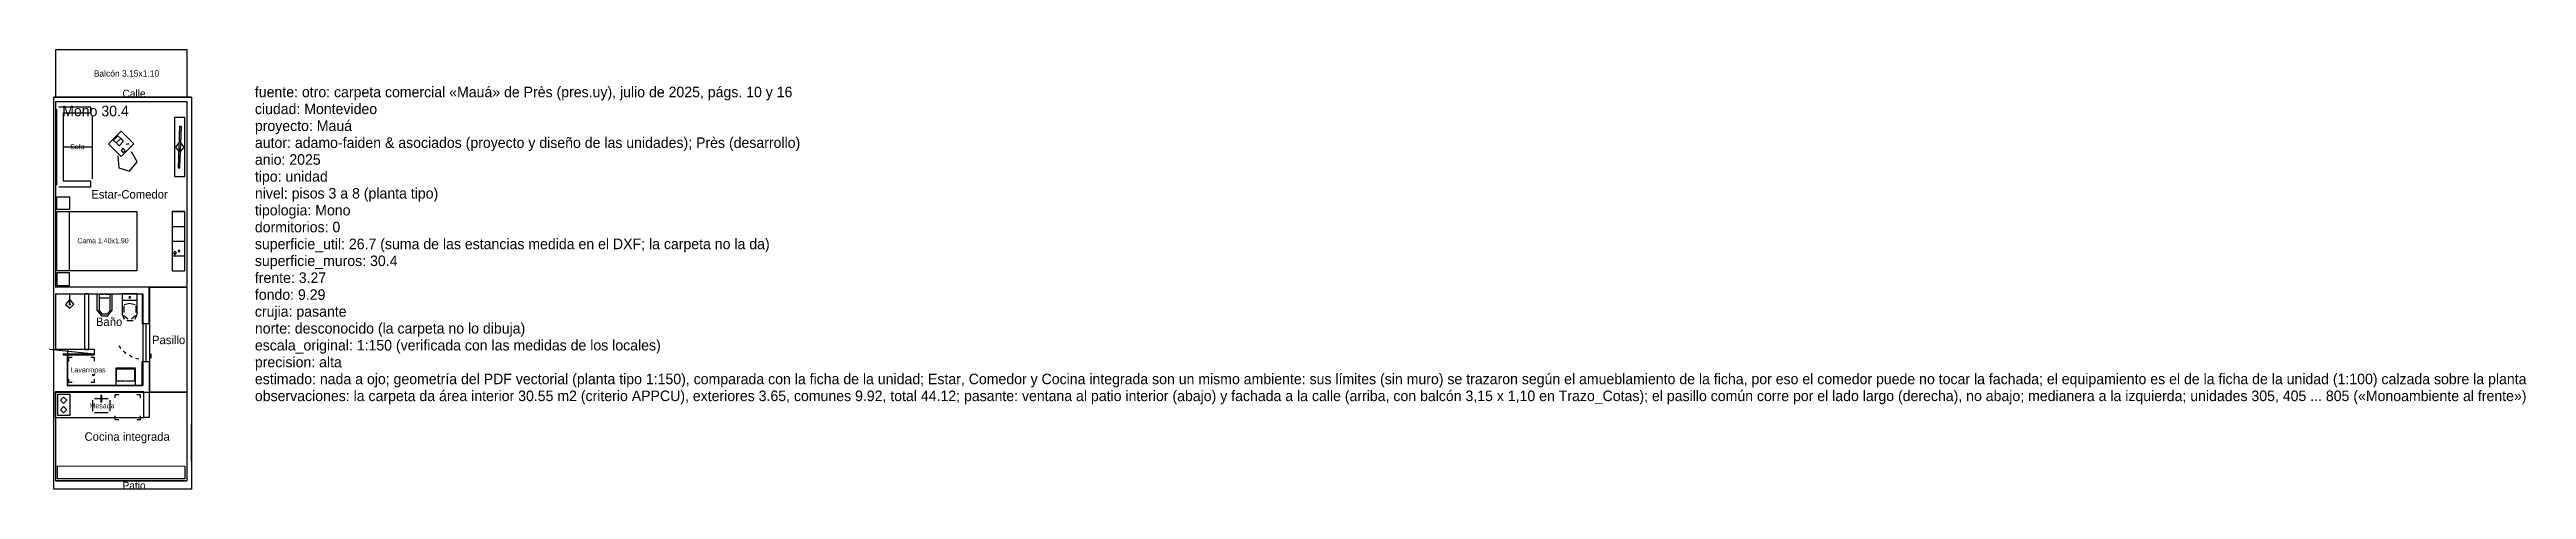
# Model space of a CAD drawing. Header units: metres. Extents: x -0.1 to 58.6, y 0 to 10.4.
import ezdxf

# ---------------------------------------------------------------- set-up
doc = ezdxf.new("R2010")
doc.units = ezdxf.units.M
for name, color, linetype in [('Trazo_Cotas', 9, 'Continuous'), ('Trazo_Datos', 7, 'Continuous'), ('Trazo_Entrada', 1, 'Continuous'), ('Trazo_Equipamiento', 8, 'Continuous'), ('Trazo_Estancias', 3, 'Continuous'), ('Trazo_Fachada', 30, 'Continuous'), ('Trazo_Medianeras', 8, 'Continuous'), ('Trazo_Puertas', 1, 'Continuous'), ('Trazo_Unidad', 7, 'Continuous'), ('Trazo_Ventanas', 5, 'Continuous')]:
    doc.layers.add(name, color=color, linetype=linetype)

msp = doc.modelspace()

# ---------------------------------------------------------------- linework, layer by layer
at = {"layer": 'Trazo_Cotas'}
msp.add_lwpolyline([(3.16, 9.29), (0.05, 9.29), (0.05, 10.42), (3.16, 10.42)], close=True, dxfattribs=at)
at = {"layer": 'Trazo_Entrada'}
msp.add_line((3.27, 0.65), (3.27, 1.54), dxfattribs=at)
at = {"layer": 'Trazo_Equipamiento', "color": 9}
for p, q in [((0.07, 7.21), (0.07, 9.01)), ((0.92, 7.36), (0.92, 8.86)), ((1.41, 8.28), (1.52, 8.38)), ((1.41, 8.28), (1.48, 8.21)), ((1.59, 8.31), (1.48, 8.21)), ((1.59, 8.31), (1.48, 8.21)), ((1.52, 8.38), (1.59, 8.31)), ((1.55, 8.14), (1.65, 8.24)), ((1.59, 8.31), (1.65, 8.24)), ((0.92, 8.11), (0.22, 8.11)), ((1.48, 8.21), (1.55, 8.14)), ((0.87, 7.16), (0.12, 7.16)), ((0.37, 5.18), (0.37, 6.58)), ((2.81, 6.58), (3.11, 6.58)), ((2.81, 6.23), (3.11, 6.23)), ((2.81, 5.88), (3.11, 5.88)), ((2.81, 5.53), (3.11, 5.53)), ((2.81, 5.18), (3.11, 5.18))]:
    msp.add_line(p, q, dxfattribs=at)
at = {"layer": 'Trazo_Equipamiento', "color": 8}
for p, q in [((1.03, 4.24), (1.03, 4.63)), ((1.03, 4.24), (1.13, 4.11)), ((1.08, 4.62), (1.08, 4.24)), ((1.18, 4.62), (1.08, 4.62)), ((1.08, 4.24), (1.14, 4.16)), ((1.31, 4.53), (1.1, 4.53)), ((1.14, 4.16), (1.27, 4.16)), ((1.33, 4.62), (1.23, 4.62)), ((1.27, 4.16), (1.34, 4.24)), ((1.28, 4.11), (1.38, 4.24)), ((1.34, 4.24), (1.34, 4.62)), ((1.62, 4.48), (1.98, 4.48)), ((1.62, 4.15), (1.67, 4.03)), ((1.66, 4.35), (1.66, 4.19)), ((1.66, 4.12), (1.76, 4.04)), ((1.8, 4.4), (1.67, 4.37)), ((1.93, 4.37), (1.8, 4.4)), ((1.84, 4.04), (1.94, 4.12)), ((1.93, 4.03), (1.98, 4.15)), ((1.95, 4.35), (1.95, 4.19)), ((1.13, 4.11), (1.28, 4.11)), ((1.73, 4), (1.8, 4)), ((1.8, 4), (1.88, 4)), ((-0.1, 3.32), (0.96, 3.21)), ((0.88, 3.13), (0.96, 3.13)), ((0.96, 3.13), (0.96, 3.04)), ((2.29, 3.21), (2.29, 3.11)), ((0.93, 1.85), (0.93, 2.11)), ((0.97, 2.15), (1.12, 2.15)), ((1.29, 1.81), (0.97, 1.81)), ((1.12, 2.24), (1.12, 2.06)), ((1.14, 2.06), (1.14, 2.24)), ((1.14, 2.15), (1.29, 2.15)), ((1.33, 2.11), (1.33, 1.85)), ((2.05, 1.65), (1.97, 1.65)), ((2.05, 1.74), (2.05, 1.65)), ((0.05, 0.2), (3.16, 0.2))]:
    msp.add_line(p, q, dxfattribs=at)
at = {"layer": 'Trazo_Equipamiento', "color": 9}
for points in [[(0.12, 9.06), (0.87, 9.06), (0.87, 8.91), (0.22, 8.91), (0.22, 7.31), (0.87, 7.31), (0.87, 7.16)], [(0.87, 8.91), (0.22, 8.91), (0.22, 7.31), (0.87, 7.31)], [(1.52, 7.9), (1.54, 7.62), (1.8, 7.54), (1.98, 7.76), (1.84, 8)], [(1.72, 8.18), (1.78, 8.19), (1.72, 8.17)], [(2.97, 8.21), (2.89, 8.11), (2.96, 8.01)], [(3.01, 8.01), (3.09, 8.11), (3.01, 8.21)]]:
    msp.add_lwpolyline(points, dxfattribs=at)
for points in [[(1.3, 8.19), (1.6, 7.89), (1.9, 8.19), (1.6, 8.49)], [(2.86, 7.41), (3.11, 7.41), (3.11, 8.81), (2.86, 8.81)], [(2.99, 7.62), (3.03, 8.6), (2.98, 8.6), (2.95, 7.62)], [(1.6, 8.03), (1.64, 7.98), (1.69, 8.03), (1.64, 8.08)], [(0.37, 6.63), (0.07, 6.63), (0.07, 6.93), (0.37, 6.93)], [(0.07, 6.58), (1.97, 6.58), (1.97, 5.18), (0.07, 5.18)], [(2.81, 5.18), (3.11, 5.18), (3.11, 6.58), (2.81, 6.58)], [(2.84, 5.6), (2.87, 5.56), (2.91, 5.6), (2.87, 5.64)], [(2.95, 5.65), (2.97, 5.62), (2.99, 5.65), (2.97, 5.67)], [(0.37, 5.13), (0.07, 5.13), (0.07, 4.83), (0.37, 4.83)], [(3.11, 0.25), (0.09, 0.25), (0.09, 0.56), (3.11, 0.55)]]:
    msp.add_lwpolyline(points, close=True, dxfattribs=at)
at = {"layer": 'Trazo_Equipamiento', "color": 8}
for points in [[(0.04, 4.63), (2.1, 4.63), (2.1, 3.93), (2.26, 3.93), (2.26, 4.79), (0.03, 4.79)], [(0.37, 4.49), (0.28, 4.38), (0.38, 4.29), (0.48, 4.39), (0.39, 4.49)], [(0.37, 4.41), (0.36, 4.38), (0.38, 4.37), (0.4, 4.38), (0.39, 4.41)], [(0.38, 4.39), (0.38, 4.63), (0.37, 4.63), (0.37, 4.39)], [(1.38, 4.63), (1.38, 4.4), (1.38, 4.24)], [(1.98, 4.15), (1.98, 4.63), (1.62, 4.63), (1.62, 4.15)], [(0.04, 3.32), (0.96, 3.32), (0.96, 3.19), (0.32, 3.19), (0.32, 2.46), (2.1, 2.46), (2.1, 3.03), (2.26, 3.03), (2.26, 1.7), (2.14, 1.7), (2.14, 2.31), (0.04, 2.31)], [(0.36, 3.04), (0.36, 3.13), (0.44, 3.13)], [(1.54, 3.4), (1.57, 3.37), (1.59, 3.34)], [(1.65, 3.28), (1.68, 3.25), (1.72, 3.23)], [(1.79, 3.18), (1.82, 3.16), (1.86, 3.14)], [(1.94, 3.11), (1.97, 3.1), (2.02, 3.09)], [(2.3, 3.21), (2.3, 3.11), (2.29, 3.11)], [(0.44, 2.53), (0.36, 2.53), (0.36, 2.61)], [(0.96, 2.61), (0.96, 2.53), (0.88, 2.53)], [(0.96, 2.73), (0.96, 2.7), (0.93, 2.7), (0.93, 2.73)], [(1.71, 2.57), (1.92, 2.57), (1.92, 2.85), (1.48, 2.85), (1.48, 2.57), (1.69, 2.57)], [(1.46, 2.17), (1.46, 2.25), (1.54, 2.25)], [(1.97, 2.25), (2.05, 2.25), (2.05, 2.17)], [(1.54, 1.65), (1.46, 1.65), (1.46, 1.74)]]:
    msp.add_lwpolyline(points, dxfattribs=at)
for points in [[(0.83, 4.63), (0.73, 4.63), (0.73, 3.31), (0.83, 3.31)], [(1.8, 4.57), (1.78, 4.55), (1.8, 4.53), (1.83, 4.55)], [(0.22, 3.19), (0.96, 3.19), (0.22, 3.21)], [(0.96, 3.19), (0.22, 3.21), (0.96, 3.21)], [(0.32, 3.19), (0.22, 3.19), (0.96, 3.19)], [(1.94, 2.87), (1.47, 2.87), (1.47, 2.46), (1.94, 2.46)], [(2.14, 1.7), (2.14, 2.31), (0.03, 2.3), (0.03, 1.7)], [(0.09, 1.76), (0.39, 1.76), (0.39, 2.25), (0.09, 2.25)], [(0.31, 2.11), (0.23, 2.18), (0.16, 2.11), (0.23, 2.03)], [(0.31, 1.88), (0.23, 1.96), (0.16, 1.88), (0.23, 1.81)]]:
    msp.add_lwpolyline(points, close=True, dxfattribs=at)
at = {"layer": 'Trazo_Estancias', "color": 2}
msp.add_lwpolyline([(3.16, 4.79), (0.05, 4.79), (0.05, 9.19), (3.16, 9.19)], close=True, dxfattribs=at)
at = {"layer": 'Trazo_Estancias', "color": 8}
msp.add_lwpolyline([(3.16, 2.3), (2.28, 2.3), (2.28, 4.79), (3.16, 4.79)], close=True, dxfattribs=at)
at = {"layer": 'Trazo_Estancias', "color": 4}
msp.add_lwpolyline([(2.11, 2.46), (0.33, 2.46), (0.33, 3.31), (0.05, 3.31), (0.05, 4.63), (2.11, 4.63)], close=True, dxfattribs=at)
at = {"layer": 'Trazo_Estancias', "color": 30}
msp.add_lwpolyline([(3.16, 0.2), (0.05, 0.2), (0.05, 2.3), (3.16, 2.3)], close=True, dxfattribs=at)
at = {"layer": 'Trazo_Fachada'}
for p, q in [((3.27, 9.29), (0, 9.29)), ((3.27, 0), (0, 0))]:
    msp.add_line(p, q, dxfattribs=at)
at = {"layer": 'Trazo_Medianeras'}
msp.add_line((0, 0), (0, 9.29), dxfattribs=at)
at = {"layer": 'Trazo_Puertas'}
msp.add_line((2.19, 3.04), (2.19, 3.93), dxfattribs=at)
at = {"layer": 'Trazo_Unidad'}
msp.add_lwpolyline([(3.27, 0), (0, 0), (0, 9.29), (3.27, 9.29)], close=True, dxfattribs=at)
at = {"layer": 'Trazo_Ventanas'}
for p, q in [((3.16, 9.29), (0.05, 9.29)), ((3.16, 0), (0.05, 0))]:
    msp.add_line(p, q, dxfattribs=at)

# ---------------------------------------------------------------- texts
at = {"layer": 'Trazo_Cotas'}
msp.add_text('Balcón 3.15x1.10', height=0.15, dxfattribs=at).set_placement((0.95, 9.78))
at = {"layer": 'Trazo_Datos'}
for s, p in [('fuente: otro: carpeta comercial «Mauá» de Près (pres.uy), julio de 2025, págs. 10 y 16', (4.77, 9.29)), ('ciudad: Montevideo', (4.77, 8.89)), ('autor: adamo-faiden & asociados (proyecto y diseño de las unidades); Près (desarrollo)', (4.77, 8.09)), ('proyecto: Mauá', (4.77, 8.49)), ('anio: 2025', (4.77, 7.69)), ('tipo: unidad', (4.77, 7.29)), ('nivel: pisos 3 a 8 (planta tipo)', (4.77, 6.89)), ('tipologia: Mono', (4.77, 6.49)), ('superficie_util: 26.7 (suma de las estancias medida en el DXF; la carpeta no la da)', (4.77, 5.69)), ('dormitorios: 0', (4.77, 6.09)), ('superficie_muros: 30.4', (4.77, 5.29)), ('frente: 3.27', (4.77, 4.89)), ('fondo: 9.29', (4.77, 4.49)), ('crujia: pasante', (4.77, 4.09)), ('escala_original: 1:150 (verificada con las medidas de los locales)', (4.77, 3.29)), ('norte: desconocido (la carpeta no lo dibuja)', (4.77, 3.69)), ('precision: alta', (4.77, 2.89)), ('estimado: nada a ojo; geometría del PDF vectorial (planta tipo 1:150), comparada con la ficha de la unidad; Estar, Comedor y Cocina integrada son un mismo ambiente: sus límites (sin muro) se trazaron según el amueblamiento de la ficha, por eso el comedor puede no tocar la fachada; el equipamiento es el de la ficha de la unidad (1:100) calzada sobre la planta', (4.77, 2.49)), ('observaciones: la carpeta da área interior 30.55 m2 (criterio APPCU), exteriores 3.65, comunes 9.92, total 44.12; pasante: ventana al patio interior (abajo) y fachada a la calle (arriba, con balcón 3,15 x 1,10 en Trazo_Cotas); el pasillo común corre por el lado largo (derecha), no abajo; medianera a la izquierda; unidades 305, 405 ... 805 («Monoambiente al frente»)', (4.77, 2.09))]:
    msp.add_text(s, height=0.25, dxfattribs=at).set_placement(p)
at = {"layer": 'Trazo_Equipamiento', "color": 8}
for s, p in [('Sofa', (0.39, 8.06)), ('Cama 1.40x1.90', (0.56, 5.83)), ('Lavarropas', (0.4, 2.77)), ('Mesada', (0.85, 1.92))]:
    msp.add_text(s, height=0.12, dxfattribs=at).set_placement(p)
at = {"layer": 'Trazo_Estancias', "color": 2}
msp.add_text('Estar-Comedor', height=0.2, dxfattribs=at).set_placement((0.89, 6.89))
at = {"layer": 'Trazo_Estancias', "color": 4}
msp.add_text('Baño', height=0.2, dxfattribs=at).set_placement((1, 3.87))
at = {"layer": 'Trazo_Estancias', "color": 8}
msp.add_text('Pasillo', height=0.2, dxfattribs=at).set_placement((2.33, 3.44))
at = {"layer": 'Trazo_Estancias', "color": 30}
msp.add_text('Cocina integrada', height=0.2, dxfattribs=at).set_placement((0.73, 1.15))
at = {"layer": 'Trazo_Fachada'}
for s, p in [('Calle', (1.63, 9.29)), ('Patio', (1.63, 0))]:
    msp.add_text(s, height=0.18, dxfattribs=at).set_placement(p)
at = {"layer": 'Trazo_Unidad'}
msp.add_text('Mono 30.4', height=0.25, dxfattribs=at).set_placement((0.2, 8.84))

doc.saveas('drawing.dxf')
